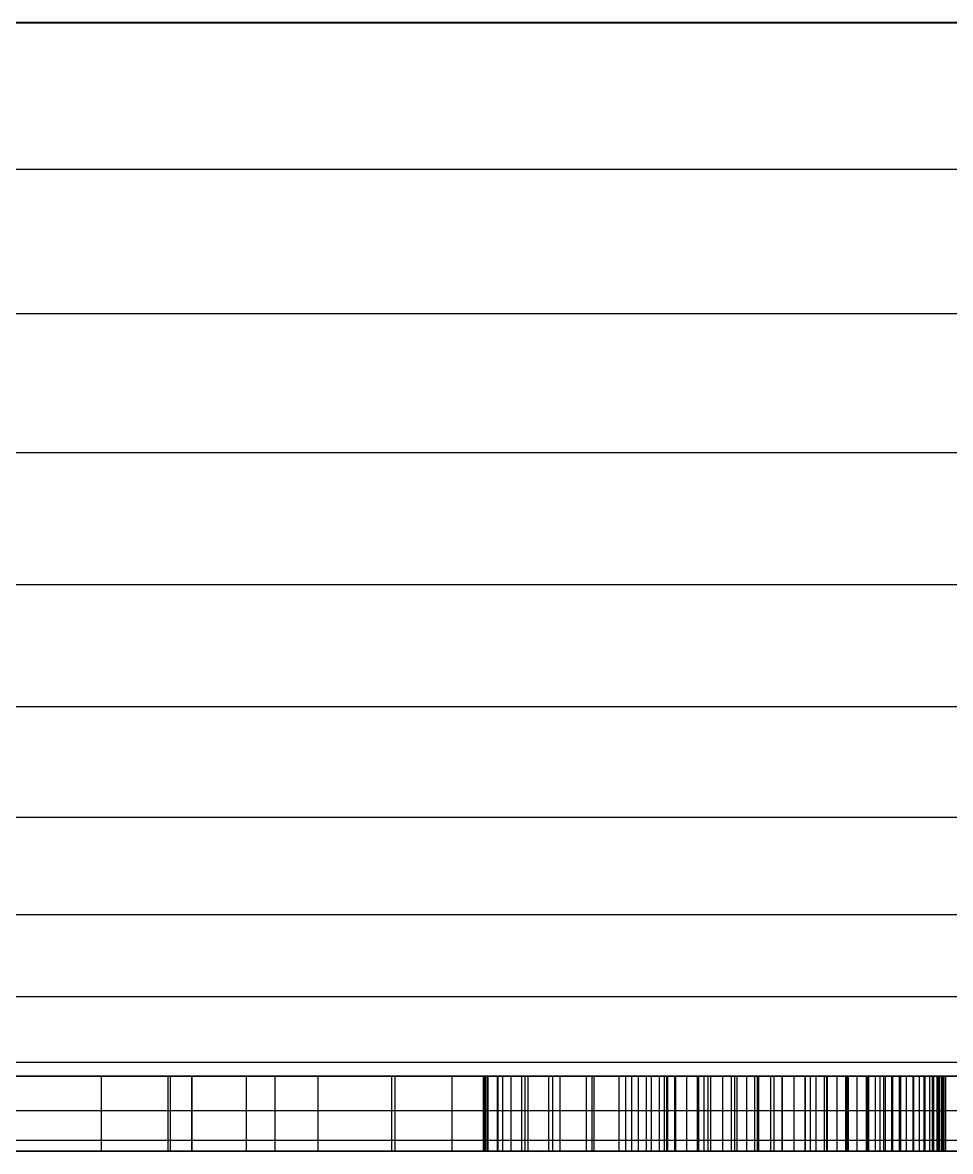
# Model space of a CAD drawing. Header units: millimetres. Extents: x -658 to 1307, y -81 to 472.
# Drawn here: x 599.884 to 603.585, y 308.108 to 312.608 of the extents above; entities that cross this region are included whole.
import ezdxf

# ---------------------------------------------------------------- set-up
doc = ezdxf.new("R2010")
doc.units = ezdxf.units.MM
doc.layers.get('0').update_dxf_attribs({"true_color": 0xffffff})
doc.layers.add('version_135', color=190, linetype='Continuous', true_color=0x9900ff)

# ---------------------------------------------------------------- blocks, each defined once
blk = doc.blocks.new('Group_21')
for p, q in [((-20.8001, -42.3144, -4.5002), (97.1999, -42.3144, -4.5002)), ((97.2, -42.3144, -0.0002), (-20.8, -42.3144, -0.0002)), ((94.1998, -42.3144, -34.5002), (-17.8002, -42.3138, -34.4995)), ((97.2, -42.8999, -0.0438), (-20.8, -42.8999, -0.0433)), ((97.2, -43.4748, -0.1626), (-20.8, -43.4748, -0.162)), ((97.2, -44.0297, -0.3545), (-20.8, -44.0297, -0.3539)), ((97.2, -44.5551, -0.6163), (-20.8, -44.5551, -0.6157)), ((97.2, -45.0425, -0.9436), (-20.8, -45.0425, -0.9431)), ((97.2, -45.4835, -1.3311), (-20.8, -45.4835, -1.3305)), ((97.2, -45.871, -1.7721), (-20.8, -45.871, -1.7716)), ((97.2, -46.1983, -2.2595), (-20.8, -46.1983, -2.2589)), ((97.2, -46.4601, -2.785), (-20.8, -46.4601, -2.7844)), ((5.0798, -46.514, -23.8959), (3.5991, -46.5139, -23.8959)), ((3.5991, -46.5139, -22.7597), (7.8748, -46.514, -22.7597)), ((4.8149, -46.5139, -20.3211), (4.8149, -46.5139, -20.2117)), ((4.8149, -46.8139, -20.2117), (4.8149, -46.5139, -20.2117)), ((13.8548, -46.514, -20.3212), (4.8149, -46.5139, -20.3211)), ((4.8149, -46.8139, -20.3211), (4.8149, -46.5139, -20.3211)), ((6.394, -46.514, -30.6435), (5.0797, -46.514, -30.6435)), ((5.0797, -46.514, -30.6435), (5.0798, -46.514, -23.8959)), ((5.0797, -46.814, -30.6435), (5.0797, -46.514, -30.6435)), ((5.0798, -46.814, -23.8959), (5.0798, -46.514, -23.8959)), ((5.1749, -46.514, -17.5683), (5.0888, -46.514, -17.5683)), ((5.0888, -46.514, -17.5683), (5.0888, -46.514, -17.043)), ((5.0888, -46.514, -10.7076), (5.0888, -46.514, -9.947)), ((5.0888, -46.514, -15.7179), (5.0888, -46.514, -13.9694)), ((5.0888, -46.514, -12.1738), (5.0888, -46.514, -10.7076)), ((5.0888, -46.514, -13.9694), (5.0888, -46.514, -12.1738)), ((5.0888, -46.514, -17.043), (5.0888, -46.514, -15.7179)), ((5.0888, -46.514, -9.947), (5.1757, -46.514, -9.9112)), ((5.0888, -46.814, -15.7179), (5.0888, -46.514, -15.7179)), ((5.0888, -46.814, -9.947), (5.0888, -46.514, -9.947)), ((5.0888, -46.814, -17.043), (5.0888, -46.514, -17.043)), ((5.0888, -46.814, -10.7076), (5.0888, -46.514, -10.7076)), ((5.0888, -46.814, -12.1738), (5.0888, -46.514, -12.1738)), ((5.0888, -46.814, -13.9694), (5.0888, -46.514, -13.9694)), ((5.0888, -46.814, -17.5683), (5.0888, -46.514, -17.5683)), ((5.392, -46.514, -17.5683), (5.1749, -46.514, -17.5683)), ((5.1749, -46.814, -17.5683), (5.1749, -46.514, -17.5683)), ((5.1757, -46.514, -9.9112), (5.5067, -46.514, -9.9112)), ((5.1757, -46.814, -9.9112), (5.1757, -46.514, -9.9112)), ((5.6785, -46.514, -17.5683), (5.392, -46.514, -17.5683)), ((5.392, -46.814, -17.5683), (5.392, -46.514, -17.5683)), ((5.5067, -46.514, -9.9112), (5.9854, -46.514, -9.9112)), ((5.5067, -46.814, -9.9112), (5.5067, -46.514, -9.9112)), ((5.9727, -46.514, -17.5683), (5.6785, -46.514, -17.5683)), ((5.6785, -46.814, -17.5683), (5.6785, -46.514, -17.5683)), ((6.213, -46.514, -17.5683), (5.9727, -46.514, -17.5683)), ((5.9727, -46.814, -17.5683), (5.9727, -46.514, -17.5683)), ((5.9854, -46.514, -9.9112), (6.5044, -46.514, -9.9113)), ((5.9854, -46.814, -9.9112), (5.9854, -46.514, -9.9112)), ((6.3376, -46.514, -17.5683), (6.213, -46.514, -17.5683)), ((6.213, -46.814, -17.5683), (6.213, -46.514, -17.5683)), ((6.3435, -46.514, -17.4385), (6.3376, -46.514, -17.5683)), ((6.3376, -46.814, -17.5683), (6.3376, -46.514, -17.5683)), ((6.3435, -46.514, -16.9435), (6.3435, -46.514, -17.4385)), ((6.3435, -46.514, -14.3614), (6.3435, -46.514, -14.7761)), ((6.3435, -46.514, -15.4518), (6.3435, -46.514, -16.2277)), ((6.3435, -46.514, -16.2277), (6.3435, -46.514, -16.9435)), ((6.3534, -46.514, -10.993), (6.3435, -46.514, -11.1907)), ((6.3435, -46.514, -14.7761), (6.3435, -46.514, -15.4518)), ((6.3435, -46.514, -11.1907), (6.3435, -46.514, -11.5064)), ((6.3435, -46.514, -11.5064), (6.3435, -46.514, -11.9075)), ((6.3567, -46.514, -14.302), (6.3435, -46.514, -14.3614)), ((6.3435, -46.514, -11.9075), (6.3435, -46.514, -12.341)), ((6.3435, -46.514, -13.3057), (6.3471, -46.514, -13.3508)), ((6.3435, -46.514, -13.0931), (6.3435, -46.514, -13.3057)), ((6.3435, -46.514, -12.7539), (6.3435, -46.514, -13.0931)), ((6.3435, -46.514, -12.341), (6.3435, -46.514, -12.7539)), ((6.3435, -46.814, -16.9435), (6.3435, -46.514, -16.9435)), ((6.3435, -46.814, -17.4385), (6.3435, -46.514, -17.4385)), ((6.3435, -46.814, -14.7761), (6.3435, -46.514, -14.7761)), ((6.3435, -46.814, -16.2277), (6.3435, -46.514, -16.2277)), ((6.3435, -46.814, -11.1907), (6.3435, -46.514, -11.1907)), ((6.3435, -46.814, -14.3614), (6.3435, -46.514, -14.3614)), ((6.3435, -46.814, -15.4518), (6.3435, -46.514, -15.4518)), ((6.3435, -46.814, -11.9075), (6.3435, -46.514, -11.9075)), ((6.3435, -46.814, -11.5064), (6.3435, -46.514, -11.5064)), ((6.3435, -46.814, -12.7539), (6.3435, -46.514, -12.7539)), ((6.3435, -46.814, -13.3057), (6.3435, -46.514, -13.3057)), ((6.3435, -46.814, -12.341), (6.3435, -46.514, -12.341)), ((6.3435, -46.814, -13.0931), (6.3435, -46.514, -13.0931)), ((6.3471, -46.514, -13.3508), (6.3966, -46.514, -13.3508)), ((6.3471, -46.814, -13.3508), (6.3471, -46.514, -13.3508)), ((6.4143, -46.514, -10.993), (6.3534, -46.514, -10.993)), ((6.3534, -46.814, -10.993), (6.3534, -46.514, -10.993)), ((6.4487, -46.514, -14.302), (6.3567, -46.514, -14.302)), ((6.3567, -46.814, -14.302), (6.3567, -46.514, -14.302)), ((6.3941, -46.514, -23.8959), (6.394, -46.514, -30.6435)), ((6.394, -46.814, -30.6435), (6.394, -46.514, -30.6435)), ((7.8748, -46.514, -23.8959), (6.3941, -46.514, -23.8959)), ((6.3941, -46.814, -23.8959), (6.3941, -46.514, -23.8959)), ((6.3966, -46.514, -13.3508), (6.4911, -46.514, -13.3508)), ((6.3966, -46.814, -13.3508), (6.3966, -46.514, -13.3508)), ((6.5166, -46.514, -10.993), (6.4143, -46.514, -10.993)), ((6.4143, -46.814, -10.993), (6.4143, -46.514, -10.993)), ((6.5985, -46.514, -14.302), (6.4487, -46.514, -14.302)), ((6.4487, -46.814, -14.302), (6.4487, -46.514, -14.302)), ((6.4911, -46.514, -13.3508), (6.6141, -46.514, -13.3508)), ((6.4911, -46.814, -13.3508), (6.4911, -46.514, -13.3508)), ((6.5044, -46.514, -9.9113), (6.9563, -46.514, -9.9113)), ((6.5044, -46.814, -9.9113), (6.5044, -46.514, -9.9113)), ((6.6436, -46.514, -10.993), (6.5166, -46.514, -10.993)), ((6.5166, -46.814, -10.993), (6.5166, -46.514, -10.993)), ((6.7707, -46.514, -14.302), (6.5985, -46.514, -14.302)), ((6.5985, -46.814, -14.302), (6.5985, -46.514, -14.302)), ((6.6141, -46.514, -13.3508), (6.749, -46.514, -13.3508)), ((6.6141, -46.814, -13.3508), (6.6141, -46.514, -13.3508)), ((6.779, -46.514, -10.993), (6.6436, -46.514, -10.993)), ((6.6436, -46.814, -10.993), (6.6436, -46.514, -10.993)), ((6.749, -46.514, -13.3508), (6.8793, -46.514, -13.3508)), ((6.749, -46.814, -13.3508), (6.749, -46.514, -13.3508)), ((6.9294, -46.514, -14.302), (6.7707, -46.514, -14.302)), ((6.7707, -46.814, -14.302), (6.7707, -46.514, -14.302)), ((6.906, -46.514, -10.993), (6.779, -46.514, -10.993)), ((6.779, -46.814, -10.993), (6.779, -46.514, -10.993)), ((6.8793, -46.514, -13.3508), (6.9885, -46.514, -13.3508)), ((6.8793, -46.814, -13.3508), (6.8793, -46.514, -13.3508)), ((7.0083, -46.514, -10.993), (6.906, -46.514, -10.993)), ((6.906, -46.814, -10.993), (6.906, -46.514, -10.993)), ((7.0392, -46.514, -14.302), (6.9294, -46.514, -14.302)), ((6.9294, -46.814, -14.302), (6.9294, -46.514, -14.302)), ((6.9563, -46.514, -9.9113), (7.2337, -46.514, -9.9113)), ((6.9563, -46.814, -9.9113), (6.9563, -46.514, -9.9113)), ((6.9885, -46.514, -13.3508), (7.0601, -46.514, -13.3508)), ((6.9885, -46.814, -13.3508), (6.9885, -46.514, -13.3508)), ((7.0692, -46.514, -10.993), (7.0083, -46.514, -10.993)), ((7.0083, -46.814, -10.993), (7.0083, -46.514, -10.993)), ((7.0736, -46.514, -14.3173), (7.0392, -46.514, -14.302)), ((7.0392, -46.814, -14.302), (7.0392, -46.514, -14.302)), ((7.0601, -46.514, -13.3508), (7.105, -46.514, -13.3506)), ((7.0601, -46.814, -13.3508), (7.0601, -46.514, -13.3508)), ((7.1004, -46.514, -10.9932), (7.0692, -46.514, -10.993)), ((7.0692, -46.814, -10.993), (7.0692, -46.514, -10.993)), ((7.1917, -46.514, -14.6417), (7.0736, -46.514, -14.3173)), ((7.0736, -46.814, -14.3173), (7.0736, -46.514, -14.3173)), ((7.1483, -46.514, -10.9947), (7.1004, -46.514, -10.9932)), ((7.1004, -46.814, -10.9932), (7.1004, -46.514, -10.9932)), ((7.105, -46.514, -13.3506), (7.2185, -46.514, -13.3441)), ((7.105, -46.814, -13.3506), (7.105, -46.514, -13.3506)), ((7.1962, -46.514, -10.9978), (7.1483, -46.514, -10.9947)), ((7.1483, -46.814, -10.9947), (7.1483, -46.514, -10.9947)), ((7.4194, -46.514, -15.2672), (7.1917, -46.514, -14.6417)), ((7.1917, -46.814, -14.6417), (7.1917, -46.514, -14.6417)), ((7.2441, -46.514, -11.0026), (7.1962, -46.514, -10.9978)), ((7.1962, -46.814, -10.9978), (7.1962, -46.514, -10.9978)), ((7.2185, -46.514, -13.3441), (7.327, -46.514, -13.3284)), ((7.2185, -46.814, -13.3441), (7.2185, -46.514, -13.3441)), ((7.2337, -46.514, -9.9113), (7.349, -46.514, -9.9121)), ((7.2337, -46.814, -9.9113), (7.2337, -46.514, -9.9113)), ((7.2921, -46.514, -11.009), (7.2441, -46.514, -11.0026)), ((7.2441, -46.814, -11.0026), (7.2441, -46.514, -11.0026)), ((7.34, -46.514, -11.017), (7.2921, -46.514, -11.009)), ((7.2921, -46.814, -11.009), (7.2921, -46.514, -11.009)), ((7.327, -46.514, -13.3284), (7.4304, -46.514, -13.3037)), ((7.327, -46.814, -13.3284), (7.327, -46.514, -13.3284)), ((7.388, -46.514, -11.0266), (7.34, -46.514, -11.017)), ((7.34, -46.814, -11.017), (7.34, -46.514, -11.017)), ((7.349, -46.514, -9.9121), (7.4975, -46.514, -9.9185)), ((7.349, -46.814, -9.9121), (7.349, -46.514, -9.9121)), ((7.436, -46.514, -11.038), (7.388, -46.514, -11.0266)), ((7.388, -46.814, -11.0266), (7.388, -46.514, -11.0266)), ((7.6983, -46.514, -16.0331), (7.4194, -46.514, -15.2672)), ((7.4194, -46.814, -15.2672), (7.4194, -46.514, -15.2672)), ((7.4304, -46.514, -13.3037), (7.5286, -46.514, -13.27)), ((7.4304, -46.814, -13.3037), (7.4304, -46.514, -13.3037)), ((7.4839, -46.514, -11.0511), (7.436, -46.514, -11.038)), ((7.436, -46.814, -11.038), (7.436, -46.514, -11.038)), ((7.5308, -46.514, -11.0666), (7.4839, -46.514, -11.0511)), ((7.4839, -46.814, -11.0511), (7.4839, -46.514, -11.0511)), ((7.4975, -46.514, -9.9185), (7.642, -46.514, -9.9312)), ((7.4975, -46.814, -9.9185), (7.4975, -46.514, -9.9185)), ((7.5286, -46.514, -13.27), (7.6218, -46.514, -13.2272)), ((7.5286, -46.814, -13.27), (7.5286, -46.514, -13.27)), ((7.5766, -46.514, -11.0842), (7.5308, -46.514, -11.0666)), ((7.5308, -46.814, -11.0666), (7.5308, -46.514, -11.0666)), ((7.6213, -46.514, -11.1042), (7.5766, -46.514, -11.0842)), ((7.5766, -46.814, -11.0842), (7.5766, -46.514, -11.0842)), ((7.6649, -46.514, -11.1263), (7.6213, -46.514, -11.1042)), ((7.6213, -46.814, -11.1042), (7.6213, -46.514, -11.1042)), ((7.6218, -46.514, -13.2272), (7.7099, -46.514, -13.1754)), ((7.6218, -46.814, -13.2272), (7.6218, -46.514, -13.2272)), ((7.642, -46.514, -9.9312), (7.7827, -46.514, -9.9504)), ((7.642, -46.814, -9.9312), (7.642, -46.514, -9.9312)), ((7.7074, -46.514, -11.1507), (7.6649, -46.514, -11.1263)), ((7.6649, -46.814, -11.1263), (7.6649, -46.514, -11.1263)), ((7.9698, -46.514, -16.779), (7.6983, -46.514, -16.0331)), ((7.6983, -46.814, -16.0331), (7.6983, -46.514, -16.0331)), ((7.7487, -46.514, -11.1774), (7.7074, -46.514, -11.1507)), ((7.7074, -46.814, -11.1507), (7.7074, -46.514, -11.1507)), ((7.7099, -46.514, -13.1754), (7.7929, -46.514, -13.1145)), ((7.7099, -46.814, -13.1754), (7.7099, -46.514, -13.1754)), ((7.7889, -46.514, -11.2063), (7.7487, -46.514, -11.1774)), ((7.7487, -46.814, -11.1774), (7.7487, -46.514, -11.1774)), ((7.7827, -46.514, -9.9504), (7.9195, -46.514, -9.9758)), ((7.7827, -46.814, -9.9504), (7.7827, -46.514, -9.9504)), ((7.8279, -46.514, -11.2376), (7.7889, -46.514, -11.2063)), ((7.7889, -46.814, -11.2063), (7.7889, -46.514, -11.2063)), ((7.7929, -46.514, -13.1145), (7.8708, -46.514, -13.0446)), ((7.7929, -46.814, -13.1145), (7.7929, -46.514, -13.1145)), ((7.8653, -46.514, -11.2718), (7.8279, -46.514, -11.2376)), ((7.8279, -46.814, -11.2376), (7.8279, -46.514, -11.2376)), ((7.9008, -46.514, -11.309), (7.8653, -46.514, -11.2718)), ((7.8653, -46.814, -11.2718), (7.8653, -46.514, -11.2718)), ((7.8708, -46.514, -13.0446), (7.9411, -46.514, -12.9658)), ((7.8708, -46.814, -13.0446), (7.8708, -46.514, -13.0446)), ((7.8748, -46.514, -22.7597), (7.8748, -46.514, -23.8959)), ((7.8748, -46.814, -23.8959), (7.8748, -46.514, -23.8959)), ((7.8748, -46.814, -22.7597), (7.8748, -46.514, -22.7597)), ((7.9345, -46.514, -11.3491), (7.9008, -46.514, -11.309)), ((7.9008, -46.814, -11.309), (7.9008, -46.514, -11.309)), ((7.9195, -46.514, -9.9758), (8.0524, -46.514, -10.0076)), ((7.9195, -46.814, -9.9758), (7.9195, -46.514, -9.9758)), ((7.9665, -46.514, -11.3921), (7.9345, -46.514, -11.3491)), ((7.9345, -46.814, -11.3491), (7.9345, -46.514, -11.3491)), ((7.9411, -46.514, -12.9658), (8.002, -46.514, -12.8779)), ((7.9411, -46.814, -12.9658), (7.9411, -46.514, -12.9658)), ((7.9967, -46.514, -11.4381), (7.9665, -46.514, -11.3921)), ((7.9665, -46.814, -11.3921), (7.9665, -46.514, -11.3921)), ((8.1757, -46.514, -17.3442), (7.9698, -46.514, -16.779)), ((7.9698, -46.814, -16.779), (7.9698, -46.514, -16.779)), ((8.0251, -46.514, -11.4871), (7.9967, -46.514, -11.4381)), ((7.9967, -46.814, -11.4381), (7.9967, -46.514, -11.4381)), ((8.002, -46.514, -12.8779), (8.0536, -46.514, -12.7809)), ((8.002, -46.814, -12.8779), (8.002, -46.514, -12.8779)), ((8.0518, -46.514, -11.539), (8.0251, -46.514, -11.4871)), ((8.0251, -46.814, -11.4871), (8.0251, -46.514, -11.4871)), ((8.0766, -46.514, -11.5939), (8.0518, -46.514, -11.539)), ((8.0518, -46.814, -11.539), (8.0518, -46.514, -11.539)), ((8.0524, -46.514, -10.0076), (8.1813, -46.514, -10.0458)), ((8.0524, -46.814, -10.0076), (8.0524, -46.514, -10.0076)), ((8.0536, -46.514, -12.7809), (8.0959, -46.514, -12.6749)), ((8.0536, -46.814, -12.7809), (8.0536, -46.514, -12.7809)), ((8.0987, -46.514, -11.652), (8.0766, -46.514, -11.5939)), ((8.0766, -46.814, -11.5939), (8.0766, -46.514, -11.5939)), ((8.0959, -46.514, -12.6749), (8.1288, -46.514, -12.5599)), ((8.0959, -46.814, -12.6749), (8.0959, -46.514, -12.6749)), ((8.1178, -46.514, -11.7138), (8.0987, -46.514, -11.652)), ((8.0987, -46.814, -11.652), (8.0987, -46.514, -11.652)), ((8.1341, -46.514, -11.7792), (8.1178, -46.514, -11.7138)), ((8.1178, -46.814, -11.7138), (8.1178, -46.514, -11.7138)), ((8.1288, -46.514, -12.5599), (8.1523, -46.514, -12.4358)), ((8.1288, -46.814, -12.5599), (8.1288, -46.514, -12.5599)), ((8.1474, -46.514, -11.8482), (8.1341, -46.514, -11.7792)), ((8.1341, -46.814, -11.7792), (8.1341, -46.514, -11.7792)), ((8.1578, -46.514, -11.9209), (8.1474, -46.514, -11.8482)), ((8.1474, -46.814, -11.8482), (8.1474, -46.514, -11.8482)), ((8.1523, -46.514, -12.4358), (8.1664, -46.514, -12.3029)), ((8.1523, -46.814, -12.4358), (8.1523, -46.514, -12.4358)), ((8.1652, -46.514, -11.9973), (8.1578, -46.514, -11.9209)), ((8.1578, -46.814, -11.9209), (8.1578, -46.514, -11.9209)), ((8.1697, -46.514, -12.0772), (8.1652, -46.514, -11.9973)), ((8.1652, -46.814, -11.9973), (8.1652, -46.514, -11.9973)), ((8.1664, -46.514, -12.3029), (8.1711, -46.514, -12.1609)), ((8.1664, -46.814, -12.3029), (8.1664, -46.514, -12.3029)), ((8.1711, -46.514, -12.1609), (8.1697, -46.514, -12.0772)), ((8.1697, -46.814, -12.0772), (8.1697, -46.514, -12.0772)), ((8.1711, -46.814, -12.1609), (8.1711, -46.514, -12.1609)), ((8.1756, -46.814, -17.3442), (8.1757, -46.514, -17.3442)), ((8.2572, -46.514, -17.5683), (8.1757, -46.514, -17.3442)), ((8.1813, -46.514, -10.0458), (8.3049, -46.514, -10.0913)), ((8.1813, -46.814, -10.0458), (8.1813, -46.514, -10.0458)), ((97.2, -46.652, -3.3398), (-20.8, -46.652, -3.3393)), ((97.2, -46.7708, -3.9148), (-20.8, -46.7708, -3.9142)), ((97.2, -46.8144, -4.5002), (-20.8, -46.8138, -4.4995)), ((94.1998, -46.8144, -34.5002), (-17.8002, -46.8138, -34.4995)), ((3.5991, -46.8139, -22.7597), (7.8748, -46.814, -22.7597)), ((5.0798, -46.814, -23.8959), (3.5991, -46.8139, -23.8959)), ((13.8548, -46.814, -20.3212), (4.8149, -46.8139, -20.3211)), ((4.8149, -46.8139, -20.3211), (4.8149, -46.8139, -20.2117)), ((6.394, -46.814, -30.6435), (5.0797, -46.814, -30.6435)), ((5.0797, -46.814, -30.6435), (5.0798, -46.814, -23.8959)), ((5.0888, -46.814, -12.1738), (5.0888, -46.814, -10.7076)), ((5.0888, -46.814, -13.9694), (5.0888, -46.814, -12.1738)), ((5.0888, -46.814, -17.5683), (5.0888, -46.814, -17.043)), ((5.0888, -46.814, -15.7179), (5.0888, -46.814, -13.9694)), ((5.0888, -46.814, -17.043), (5.0888, -46.814, -15.7179)), ((5.1749, -46.814, -17.5683), (5.0888, -46.814, -17.5683)), ((5.0888, -46.814, -10.7076), (5.0888, -46.814, -9.947)), ((5.0888, -46.814, -9.947), (5.1757, -46.814, -9.9112)), ((5.392, -46.814, -17.5683), (5.1749, -46.814, -17.5683)), ((5.1757, -46.814, -9.9112), (5.5067, -46.814, -9.9112)), ((5.6785, -46.814, -17.5683), (5.392, -46.814, -17.5683)), ((5.5067, -46.814, -9.9112), (5.9854, -46.814, -9.9112)), ((5.9727, -46.814, -17.5683), (5.6785, -46.814, -17.5683)), ((6.213, -46.814, -17.5683), (5.9727, -46.814, -17.5683)), ((5.9854, -46.814, -9.9112), (6.5044, -46.814, -9.9113)), ((6.3376, -46.814, -17.5683), (6.213, -46.814, -17.5683)), ((6.3435, -46.814, -17.4385), (6.3376, -46.814, -17.5683)), ((6.3435, -46.814, -12.341), (6.3435, -46.814, -12.7539)), ((6.3435, -46.814, -11.9075), (6.3435, -46.814, -12.341)), ((6.3435, -46.814, -11.5064), (6.3435, -46.814, -11.9075)), ((6.3534, -46.814, -10.993), (6.3435, -46.814, -11.1907)), ((6.3435, -46.814, -12.7539), (6.3435, -46.814, -13.0931)), ((6.3435, -46.814, -13.0931), (6.3435, -46.814, -13.3057)), ((6.3435, -46.814, -11.1907), (6.3435, -46.814, -11.5064)), ((6.3435, -46.814, -16.9435), (6.3435, -46.814, -17.4385)), ((6.3435, -46.814, -14.3614), (6.3435, -46.814, -14.7761)), ((6.3435, -46.814, -16.2277), (6.3435, -46.814, -16.9435)), ((6.3435, -46.814, -15.4518), (6.3435, -46.814, -16.2277)), ((6.3567, -46.814, -14.302), (6.3435, -46.814, -14.3614)), ((6.3435, -46.814, -14.7761), (6.3435, -46.814, -15.4518)), ((6.3435, -46.814, -13.3057), (6.3471, -46.814, -13.3508)), ((6.3471, -46.814, -13.3508), (6.3966, -46.814, -13.3508)), ((6.4143, -46.814, -10.993), (6.3534, -46.814, -10.993)), ((6.4487, -46.814, -14.302), (6.3567, -46.814, -14.302)), ((6.3941, -46.814, -23.8959), (6.394, -46.814, -30.6435)), ((7.8748, -46.814, -23.8959), (6.3941, -46.814, -23.8959)), ((6.3966, -46.814, -13.3508), (6.4911, -46.814, -13.3508)), ((6.5166, -46.814, -10.993), (6.4143, -46.814, -10.993)), ((6.5985, -46.814, -14.302), (6.4487, -46.814, -14.302)), ((6.4911, -46.814, -13.3508), (6.6141, -46.814, -13.3508)), ((6.5044, -46.814, -9.9113), (6.9563, -46.814, -9.9113)), ((6.6436, -46.814, -10.993), (6.5166, -46.814, -10.993)), ((6.7707, -46.814, -14.302), (6.5985, -46.814, -14.302)), ((6.6141, -46.814, -13.3508), (6.749, -46.814, -13.3508)), ((6.779, -46.814, -10.993), (6.6436, -46.814, -10.993)), ((6.749, -46.814, -13.3508), (6.8793, -46.814, -13.3508)), ((6.9294, -46.814, -14.302), (6.7707, -46.814, -14.302)), ((6.906, -46.814, -10.993), (6.779, -46.814, -10.993)), ((6.8793, -46.814, -13.3508), (6.9885, -46.814, -13.3508)), ((7.0083, -46.814, -10.993), (6.906, -46.814, -10.993)), ((7.0392, -46.814, -14.302), (6.9294, -46.814, -14.302)), ((6.9563, -46.814, -9.9113), (7.2337, -46.814, -9.9113)), ((6.9885, -46.814, -13.3508), (7.0601, -46.814, -13.3508)), ((7.0692, -46.814, -10.993), (7.0083, -46.814, -10.993)), ((7.0736, -46.814, -14.3173), (7.0392, -46.814, -14.302)), ((7.0601, -46.814, -13.3508), (7.105, -46.814, -13.3506)), ((7.1004, -46.814, -10.9932), (7.0692, -46.814, -10.993)), ((7.1917, -46.814, -14.6417), (7.0736, -46.814, -14.3173)), ((7.1483, -46.814, -10.9947), (7.1004, -46.814, -10.9932)), ((7.105, -46.814, -13.3506), (7.2185, -46.814, -13.3441)), ((7.1962, -46.814, -10.9978), (7.1483, -46.814, -10.9947)), ((7.4194, -46.814, -15.2672), (7.1917, -46.814, -14.6417)), ((7.2441, -46.814, -11.0026), (7.1962, -46.814, -10.9978)), ((7.2185, -46.814, -13.3441), (7.327, -46.814, -13.3284)), ((7.2337, -46.814, -9.9113), (7.349, -46.814, -9.9121)), ((7.2921, -46.814, -11.009), (7.2441, -46.814, -11.0026)), ((7.34, -46.814, -11.017), (7.2921, -46.814, -11.009)), ((7.327, -46.814, -13.3284), (7.4304, -46.814, -13.3037)), ((7.388, -46.814, -11.0266), (7.34, -46.814, -11.017)), ((7.349, -46.814, -9.9121), (7.4975, -46.814, -9.9185)), ((7.436, -46.814, -11.038), (7.388, -46.814, -11.0266)), ((7.6983, -46.814, -16.0331), (7.4194, -46.814, -15.2672)), ((7.4304, -46.814, -13.3037), (7.5286, -46.814, -13.27)), ((7.4839, -46.814, -11.0511), (7.436, -46.814, -11.038)), ((7.5308, -46.814, -11.0666), (7.4839, -46.814, -11.0511)), ((7.4975, -46.814, -9.9185), (7.642, -46.814, -9.9312)), ((7.5286, -46.814, -13.27), (7.6218, -46.814, -13.2272)), ((7.5766, -46.814, -11.0842), (7.5308, -46.814, -11.0666)), ((7.6213, -46.814, -11.1042), (7.5766, -46.814, -11.0842)), ((7.6649, -46.814, -11.1263), (7.6213, -46.814, -11.1042)), ((7.6218, -46.814, -13.2272), (7.7099, -46.814, -13.1754)), ((7.642, -46.814, -9.9312), (7.7827, -46.814, -9.9504)), ((7.7074, -46.814, -11.1507), (7.6649, -46.814, -11.1263)), ((7.9698, -46.814, -16.779), (7.6983, -46.814, -16.0331)), ((7.7487, -46.814, -11.1774), (7.7074, -46.814, -11.1507)), ((7.7099, -46.814, -13.1754), (7.7929, -46.814, -13.1145)), ((7.7889, -46.814, -11.2063), (7.7487, -46.814, -11.1774)), ((7.7827, -46.814, -9.9504), (7.9195, -46.814, -9.9758)), ((7.8279, -46.814, -11.2376), (7.7889, -46.814, -11.2063)), ((7.7929, -46.814, -13.1145), (7.8708, -46.814, -13.0446)), ((7.8653, -46.814, -11.2718), (7.8279, -46.814, -11.2376)), ((7.9008, -46.814, -11.309), (7.8653, -46.814, -11.2718)), ((7.8708, -46.814, -13.0446), (7.9411, -46.814, -12.9658)), ((7.8748, -46.814, -22.7597), (7.8748, -46.814, -23.8959)), ((7.9345, -46.814, -11.3491), (7.9008, -46.814, -11.309)), ((7.9195, -46.814, -9.9758), (8.0524, -46.814, -10.0076)), ((7.9665, -46.814, -11.3921), (7.9345, -46.814, -11.3491)), ((7.9411, -46.814, -12.9658), (8.002, -46.814, -12.8779)), ((7.9967, -46.814, -11.4381), (7.9665, -46.814, -11.3921)), ((8.1756, -46.814, -17.3442), (7.9698, -46.814, -16.779)), ((8.0251, -46.814, -11.4871), (7.9967, -46.814, -11.4381)), ((8.002, -46.814, -12.8779), (8.0536, -46.814, -12.7809)), ((8.0518, -46.814, -11.539), (8.0251, -46.814, -11.4871)), ((8.0766, -46.814, -11.5939), (8.0518, -46.814, -11.539)), ((8.0524, -46.814, -10.0076), (8.1813, -46.814, -10.0458)), ((8.0536, -46.814, -12.7809), (8.0959, -46.814, -12.6749)), ((8.0987, -46.814, -11.652), (8.0766, -46.814, -11.5939)), ((8.0959, -46.814, -12.6749), (8.1288, -46.814, -12.5599)), ((8.1178, -46.814, -11.7138), (8.0987, -46.814, -11.652)), ((8.1341, -46.814, -11.7792), (8.1178, -46.814, -11.7138)), ((8.1288, -46.814, -12.5599), (8.1523, -46.814, -12.4358)), ((8.1474, -46.814, -11.8482), (8.1341, -46.814, -11.7792)), ((8.1578, -46.814, -11.9209), (8.1474, -46.814, -11.8482)), ((8.1523, -46.814, -12.4358), (8.1664, -46.814, -12.3029)), ((8.1652, -46.814, -11.9973), (8.1578, -46.814, -11.9209)), ((8.1697, -46.814, -12.0772), (8.1652, -46.814, -11.9973)), ((8.1664, -46.814, -12.3029), (8.1711, -46.814, -12.1609)), ((8.1711, -46.814, -12.1609), (8.1697, -46.814, -12.0772)), ((8.2572, -46.814, -17.5683), (8.1756, -46.814, -17.3442)), ((8.1813, -46.814, -10.0458), (8.3049, -46.814, -10.0913))]:
    blk.add_line(p, q)
at = {"color": 250, "true_color": 0x231f20}
for p, q in [((4.8149, -46.5139, -20.2117), (13.8548, -46.514, -20.2118)), ((4.8149, -46.8139, -20.2117), (13.8548, -46.814, -20.2118))]:
    blk.add_line(p, q, dxfattribs=at)

msp = doc.modelspace()

# ---------------------------------------------------------------- block references
at = {"layer": 'version_135'}
msp.add_blockref('Group_21', (595.385, 354.9219, 0.0008), dxfattribs=at)

doc.saveas('drawing.dxf')
